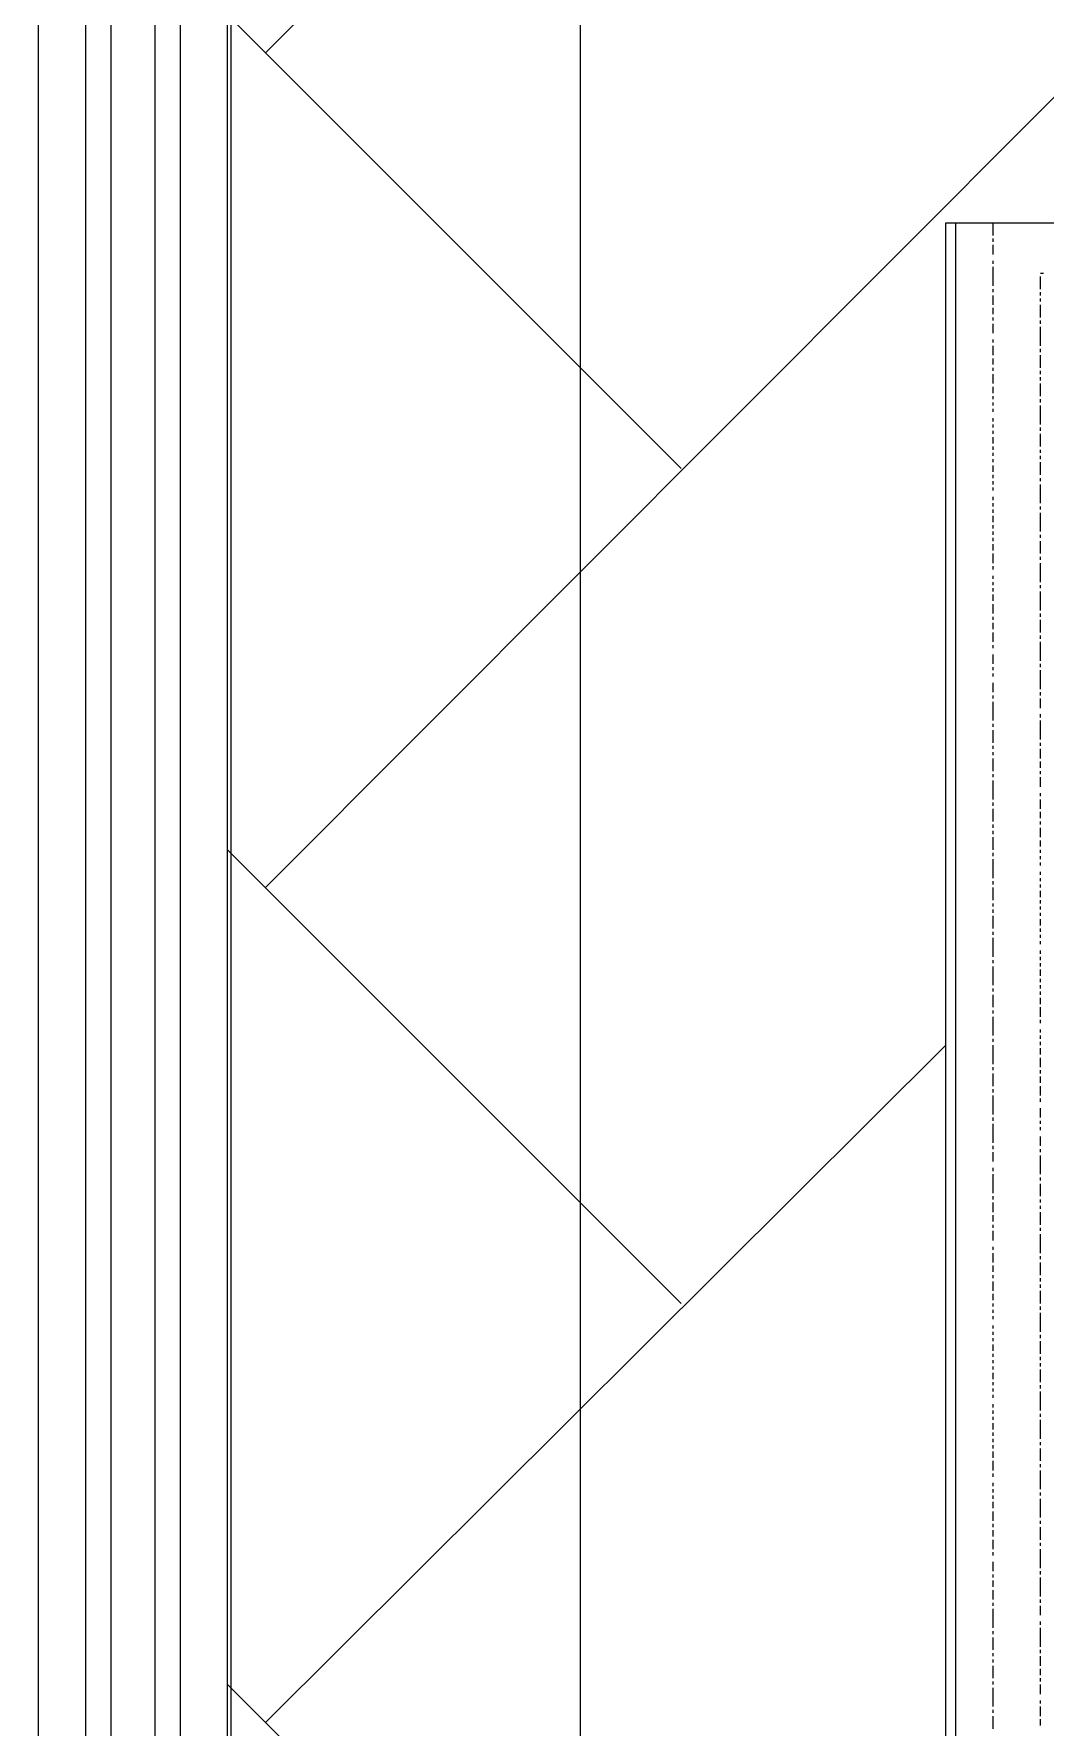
# Model space of a CAD drawing. Header units: millimetres. Extents: x 2928 to 3112, y 1220 to 1280.
# Drawn here: x 2983.33 to 2984.4, y 1255.502 to 1257.294 of the extents above; entities that cross this region are included whole.
import ezdxf

# ---------------------------------------------------------------- set-up
doc = ezdxf.new("R2010")
doc.units = ezdxf.units.MM

msp = doc.modelspace()

# ---------------------------------------------------------------- linework, layer by layer
at = {"color": 9, "linetype": 'Continuous', "lineweight": 5, "true_color": 0xbababa}
for points in [[(2938.98795, 1264.55062), (2983.53859, 1264.55062), (2983.53859, 1238.80025)], [(2983.33525, 1239.30359), (2983.33525, 1264.04728), (2983.33525, 1264.04728)], [(2983.38525, 1239.30359), (2983.38525, 1264.04728), (2983.38525, 1264.04728)], [(2983.41192, 1239.30359), (2983.41192, 1264.04728), (2983.41192, 1264.04728)], [(2983.45859, 1239.30359), (2983.45859, 1264.04728), (2983.45859, 1264.04728)], [(2983.48525, 1239.30359), (2983.48525, 1264.04728), (2983.48525, 1264.04728)], [(2983.53525, 1239.30359), (2983.53525, 1264.04728), (2983.53525, 1264.04728)], [(2983.57525, 1257.27385), (2984.89861, 1258.60054), (2984.89861, 1258.60054)], [(2983.57525, 1256.3905), (2984.89861, 1257.71719), (2984.89861, 1257.71719)], [(2984.01526, 1256.83384), (2983.53525, 1257.31385), (2983.53525, 1257.31385)], [(2984.01526, 1255.9505), (2983.53525, 1256.4305), (2983.53525, 1256.4305)], [(2983.57525, 1255.50716), (2984.29526, 1256.22383), (2984.29526, 1256.22383)], [(2984.01526, 1255.06715), (2983.53525, 1255.54716), (2983.53525, 1255.54716)]]:
    msp.add_lwpolyline(points, dxfattribs=at)
at = {"color": 7, "linetype": 'Continuous', "lineweight": -2, "true_color": 0x000007}
msp.add_lwpolyline([(2983.53859, 1264.04728), (2983.53859, 1239.30359), (2983.53859, 1239.30359)], dxfattribs=at)
at = {"color": 253, "linetype": 'Continuous', "lineweight": -2, "true_color": 0x9a9a9a}
for points in [[(2983.90859, 1239.40693), (2983.90859, 1263.94728), (2983.90859, 1263.94728)], [(2984.30526, 1257.09385), (2984.30526, 1255.07715), (2984.30526, 1255.07715)]]:
    msp.add_lwpolyline(points, dxfattribs=at)
at = {"color": 7, "linetype": 'Continuous', "lineweight": 9, "true_color": 0x000007}
msp.add_lwpolyline([(2984.7486, 1257.09385), (2984.7486, 1255.07715), (2984.29526, 1255.07715), (2984.29526, 1257.09385)], close=True, dxfattribs=at)
at = {"color": 252, "linetype": 'Continuous', "lineweight": 5, "true_color": 0x989898}
for points in [[(2984.34527, 1257.08718), (2984.34527, 1257.09385), (2984.34527, 1257.09385)], [(2984.34527, 1257.08051), (2984.34527, 1257.08718), (2984.34527, 1257.08718)], [(2984.34527, 1257.07385), (2984.34527, 1257.07718), (2984.34527, 1257.07718)], [(2984.34527, 1257.06385), (2984.34527, 1257.07051), (2984.34527, 1257.07051)], [(2984.34527, 1257.06051), (2984.34527, 1257.06385), (2984.34527, 1257.06385)], [(2984.34527, 1257.05051), (2984.34527, 1257.05385), (2984.34527, 1257.05385)], [(2984.34527, 1257.04051), (2984.34527, 1257.04718), (2984.34527, 1257.04718)], [(2984.34527, 1257.03385), (2984.34527, 1257.04051), (2984.34527, 1257.04051)], [(2984.34527, 1257.02718), (2984.34527, 1257.03385), (2984.34527, 1257.03385)], [(2984.39527, 1257.04051), (2984.39527, 1257.04051), (2984.3986, 1257.04051)], [(2984.39527, 1257.03051), (2984.39527, 1257.03718), (2984.39527, 1257.03718)], [(2984.34527, 1257.02051), (2984.34527, 1257.02385), (2984.34527, 1257.02385)], [(2984.34527, 1257.01051), (2984.34527, 1257.01718), (2984.34527, 1257.01718)], [(2984.39527, 1257.02385), (2984.39527, 1257.03051), (2984.39527, 1257.03051)], [(2984.39527, 1257.01718), (2984.39527, 1257.02051), (2984.39527, 1257.02051)], [(2984.34527, 1257.00718), (2984.34527, 1257.01051), (2984.34527, 1257.01051)], [(2984.34527, 1256.99718), (2984.34527, 1257.00385), (2984.34527, 1257.00385)], [(2984.39527, 1257.01051), (2984.39527, 1257.01385), (2984.39527, 1257.01385)], [(2984.39527, 1257.00051), (2984.39527, 1257.00718), (2984.39527, 1257.00718)], [(2984.39527, 1256.99385), (2984.39527, 1257.00051), (2984.39527, 1257.00051)], [(2984.34527, 1256.99051), (2984.34527, 1256.99385), (2984.34527, 1256.99385)], [(2984.34527, 1256.98051), (2984.34527, 1256.98718), (2984.34527, 1256.98718)], [(2984.34527, 1256.97718), (2984.34527, 1256.98051), (2984.34527, 1256.98051)], [(2984.39527, 1256.98718), (2984.39527, 1256.99051), (2984.39527, 1256.99051)], [(2984.39527, 1256.97718), (2984.39527, 1256.98385), (2984.39527, 1256.98385)], [(2984.34527, 1256.96718), (2984.34527, 1256.97051), (2984.34527, 1256.97051)], [(2984.34527, 1256.95718), (2984.34527, 1256.96385), (2984.34527, 1256.96385)], [(2984.39527, 1256.97051), (2984.39527, 1256.97718), (2984.39527, 1256.97718)], [(2984.39527, 1256.96385), (2984.39527, 1256.97051), (2984.39527, 1256.97051)], [(2984.34527, 1256.95385), (2984.34527, 1256.95718), (2984.34527, 1256.95718)], [(2984.34527, 1256.94385), (2984.34527, 1256.95051), (2984.34527, 1256.95051)], [(2984.39527, 1256.95718), (2984.39527, 1256.96051), (2984.39527, 1256.96051)], [(2984.39527, 1256.94718), (2984.39527, 1256.95385), (2984.39527, 1256.95385)], [(2984.39527, 1256.94051), (2984.39527, 1256.94718), (2984.39527, 1256.94718)], [(2984.34527, 1256.93718), (2984.34527, 1256.94051), (2984.34527, 1256.94051)], [(2984.34527, 1256.92718), (2984.34527, 1256.93385), (2984.34527, 1256.93385)], [(2984.34527, 1256.92384), (2984.34527, 1256.92718), (2984.34527, 1256.92718)], [(2984.39527, 1256.93385), (2984.39527, 1256.93718), (2984.39527, 1256.93718)], [(2984.39527, 1256.92718), (2984.39527, 1256.93051), (2984.39527, 1256.93051)], [(2984.34527, 1256.91384), (2984.34527, 1256.92051), (2984.34527, 1256.92051)], [(2984.34527, 1256.90718), (2984.34527, 1256.91051), (2984.34527, 1256.91051)], [(2984.39527, 1256.91718), (2984.39527, 1256.92384), (2984.39527, 1256.92384)], [(2984.39527, 1256.91051), (2984.39527, 1256.91718), (2984.39527, 1256.91718)], [(2984.34527, 1256.90051), (2984.34527, 1256.90384), (2984.34527, 1256.90384)], [(2984.34527, 1256.89384), (2984.34527, 1256.89718), (2984.34527, 1256.89718)], [(2984.39527, 1256.90384), (2984.39527, 1256.90718), (2984.39527, 1256.90718)], [(2984.39527, 1256.89384), (2984.39527, 1256.90051), (2984.39527, 1256.90051)], [(2984.39527, 1256.88718), (2984.39527, 1256.89384), (2984.39527, 1256.89384)], [(2984.34527, 1256.88384), (2984.34527, 1256.88718), (2984.34527, 1256.88718)], [(2984.34527, 1256.87718), (2984.34527, 1256.88051), (2984.34527, 1256.88051)], [(2984.34527, 1256.87051), (2984.34527, 1256.87384), (2984.34527, 1256.87384)], [(2984.39527, 1256.88051), (2984.39527, 1256.88718), (2984.39527, 1256.88718)], [(2984.39527, 1256.87384), (2984.39527, 1256.87718), (2984.39527, 1256.87718)], [(2984.34527, 1256.86051), (2984.34527, 1256.86718), (2984.34527, 1256.86718)], [(2984.34527, 1256.85384), (2984.34527, 1256.85718), (2984.34527, 1256.85718)], [(2984.39527, 1256.86384), (2984.39527, 1256.87051), (2984.39527, 1256.87051)], [(2984.39527, 1256.85718), (2984.39527, 1256.86384), (2984.39527, 1256.86384)], [(2984.34527, 1256.84718), (2984.34527, 1256.85051), (2984.34527, 1256.85051)], [(2984.34527, 1256.84051), (2984.34527, 1256.84384), (2984.34527, 1256.84384)], [(2984.34527, 1256.83051), (2984.34527, 1256.83718), (2984.34527, 1256.83718)], [(2984.39527, 1256.85051), (2984.39527, 1256.85384), (2984.39527, 1256.85384)], [(2984.39527, 1256.84384), (2984.39527, 1256.84718), (2984.39527, 1256.84718)], [(2984.39527, 1256.83384), (2984.39527, 1256.84051), (2984.39527, 1256.84051)], [(2984.34527, 1256.82384), (2984.34527, 1256.82718), (2984.34527, 1256.82718)], [(2984.34527, 1256.81718), (2984.34527, 1256.82051), (2984.34527, 1256.82051)], [(2984.39527, 1256.82718), (2984.39527, 1256.83384), (2984.39527, 1256.83384)], [(2984.39527, 1256.82051), (2984.39527, 1256.82384), (2984.39527, 1256.82384)], [(2984.34527, 1256.81051), (2984.34527, 1256.81384), (2984.34527, 1256.81384)], [(2984.34527, 1256.80051), (2984.34527, 1256.80384), (2984.34527, 1256.80384)], [(2984.39527, 1256.81051), (2984.39527, 1256.81718), (2984.39527, 1256.81718)], [(2984.39527, 1256.80384), (2984.39527, 1256.81051), (2984.39527, 1256.81051)], [(2984.39527, 1256.79718), (2984.39527, 1256.80384), (2984.39527, 1256.80384)], [(2984.34527, 1256.79384), (2984.34527, 1256.79718), (2984.34527, 1256.79718)], [(2984.34527, 1256.78718), (2984.34527, 1256.79051), (2984.34527, 1256.79051)], [(2984.34527, 1256.77718), (2984.34527, 1256.78384), (2984.34527, 1256.78384)], [(2984.39527, 1256.79051), (2984.39527, 1256.79384), (2984.39527, 1256.79384)], [(2984.39527, 1256.78051), (2984.39527, 1256.78718), (2984.39527, 1256.78718)], [(2984.34527, 1256.77051), (2984.34527, 1256.77384), (2984.34527, 1256.77384)], [(2984.34527, 1256.76384), (2984.34527, 1256.76718), (2984.34527, 1256.76718)], [(2984.39527, 1256.77384), (2984.39527, 1256.78051), (2984.39527, 1256.78051)], [(2984.39527, 1256.76718), (2984.39527, 1256.77384), (2984.39527, 1256.77384)], [(2984.34527, 1256.75718), (2984.34527, 1256.76051), (2984.34527, 1256.76051)], [(2984.34527, 1256.74718), (2984.34527, 1256.75384), (2984.34527, 1256.75384)], [(2984.39527, 1256.76051), (2984.39527, 1256.76384), (2984.39527, 1256.76384)], [(2984.39527, 1256.75051), (2984.39527, 1256.75718), (2984.39527, 1256.75718)], [(2984.39527, 1256.74384), (2984.39527, 1256.75051), (2984.39527, 1256.75051)], [(2984.34527, 1256.74051), (2984.34527, 1256.74384), (2984.34527, 1256.74384)], [(2984.34527, 1256.73384), (2984.34527, 1256.74051), (2984.34527, 1256.74051)], [(2984.34527, 1256.72718), (2984.34527, 1256.73051), (2984.34527, 1256.73051)], [(2984.39527, 1256.73718), (2984.39527, 1256.74051), (2984.39527, 1256.74051)], [(2984.39527, 1256.72718), (2984.39527, 1256.73384), (2984.39527, 1256.73384)], [(2984.34527, 1256.71718), (2984.34527, 1256.72051), (2984.34527, 1256.72051)], [(2984.34527, 1256.71051), (2984.34527, 1256.71384), (2984.34527, 1256.71384)], [(2984.39527, 1256.72051), (2984.39527, 1256.72718), (2984.39527, 1256.72718)], [(2984.39527, 1256.71384), (2984.39527, 1256.72051), (2984.39527, 1256.72051)], [(2984.34527, 1256.70384), (2984.34527, 1256.70718), (2984.34527, 1256.70718)], [(2984.34527, 1256.69384), (2984.34527, 1256.70051), (2984.34527, 1256.70051)], [(2984.39527, 1256.70718), (2984.39527, 1256.71051), (2984.39527, 1256.71051)], [(2984.39527, 1256.69718), (2984.39527, 1256.70384), (2984.39527, 1256.70384)], [(2984.39527, 1256.69051), (2984.39527, 1256.69718), (2984.39527, 1256.69718)], [(2984.34527, 1256.68717), (2984.34527, 1256.69051), (2984.34527, 1256.69051)], [(2984.34527, 1256.68051), (2984.34527, 1256.68717), (2984.34527, 1256.68717)], [(2984.34527, 1256.67384), (2984.34527, 1256.67717), (2984.34527, 1256.67717)], [(2984.39527, 1256.68384), (2984.39527, 1256.69051), (2984.39527, 1256.69051)], [(2984.39527, 1256.67717), (2984.39527, 1256.68051), (2984.39527, 1256.68051)], [(2984.34527, 1256.66384), (2984.34527, 1256.67051), (2984.34527, 1256.67051)], [(2984.34527, 1256.65717), (2984.34527, 1256.66051), (2984.34527, 1256.66051)], [(2984.34527, 1256.65051), (2984.34527, 1256.65717), (2984.34527, 1256.65717)], [(2984.39527, 1256.66717), (2984.39527, 1256.67384), (2984.39527, 1256.67384)], [(2984.39527, 1256.66051), (2984.39527, 1256.66717), (2984.39527, 1256.66717)], [(2984.39527, 1256.65384), (2984.39527, 1256.65717), (2984.39527, 1256.65717)], [(2984.34527, 1256.64384), (2984.34527, 1256.64717), (2984.34527, 1256.64717)], [(2984.39527, 1256.64384), (2984.39527, 1256.65051), (2984.39527, 1256.65051)], [(2984.39527, 1256.63717), (2984.39527, 1256.64384), (2984.39527, 1256.64384)], [(2984.34527, 1256.63384), (2984.34527, 1256.63717), (2984.34527, 1256.63717)], [(2984.34527, 1256.62717), (2984.34527, 1256.63384), (2984.34527, 1256.63384)], [(2984.34527, 1256.62051), (2984.34527, 1256.62384), (2984.34527, 1256.62384)], [(2984.39527, 1256.63051), (2984.39527, 1256.63717), (2984.39527, 1256.63717)], [(2984.39527, 1256.62384), (2984.39527, 1256.62717), (2984.39527, 1256.62717)], [(2984.34527, 1256.61384), (2984.34527, 1256.61717), (2984.34527, 1256.61717)], [(2984.34527, 1256.60384), (2984.34527, 1256.60717), (2984.34527, 1256.60717)], [(2984.34527, 1256.59717), (2984.34527, 1256.60384), (2984.34527, 1256.60384)], [(2984.39527, 1256.61384), (2984.39527, 1256.62051), (2984.39527, 1256.62051)], [(2984.39527, 1256.60717), (2984.39527, 1256.61384), (2984.39527, 1256.61384)], [(2984.39527, 1256.60051), (2984.39527, 1256.60717), (2984.39527, 1256.60717)], [(2984.34527, 1256.59051), (2984.34527, 1256.59384), (2984.34527, 1256.59384)], [(2984.34527, 1256.58051), (2984.34527, 1256.58717), (2984.34527, 1256.58717)], [(2984.39527, 1256.59384), (2984.39527, 1256.59717), (2984.39527, 1256.59717)], [(2984.39527, 1256.58384), (2984.39527, 1256.59051), (2984.39527, 1256.59051)], [(2984.34527, 1256.57384), (2984.34527, 1256.58051), (2984.34527, 1256.58051)], [(2984.34527, 1256.56717), (2984.34527, 1256.57384), (2984.34527, 1256.57384)], [(2984.39527, 1256.58051), (2984.39527, 1256.58384), (2984.39527, 1256.58384)], [(2984.39527, 1256.57051), (2984.39527, 1256.57384), (2984.39527, 1256.57384)], [(2984.34527, 1256.56051), (2984.34527, 1256.56384), (2984.34527, 1256.56384)], [(2984.34527, 1256.55051), (2984.34527, 1256.55717), (2984.34527, 1256.55717)], [(2984.34527, 1256.54384), (2984.34527, 1256.55051), (2984.34527, 1256.55051)], [(2984.39527, 1256.56051), (2984.39527, 1256.56717), (2984.39527, 1256.56717)], [(2984.39527, 1256.55384), (2984.39527, 1256.56051), (2984.39527, 1256.56051)], [(2984.39527, 1256.54717), (2984.39527, 1256.55384), (2984.39527, 1256.55384)], [(2984.34527, 1256.53717), (2984.34527, 1256.54051), (2984.34527, 1256.54051)], [(2984.34527, 1256.53051), (2984.34527, 1256.53384), (2984.34527, 1256.53384)], [(2984.39527, 1256.54051), (2984.39527, 1256.54384), (2984.39527, 1256.54384)], [(2984.39527, 1256.53051), (2984.39527, 1256.53717), (2984.39527, 1256.53717)], [(2984.34527, 1256.52051), (2984.34527, 1256.52717), (2984.34527, 1256.52717)], [(2984.34527, 1256.51384), (2984.34527, 1256.52051), (2984.34527, 1256.52051)], [(2984.39527, 1256.52717), (2984.39527, 1256.53051), (2984.39527, 1256.53051)], [(2984.39527, 1256.51717), (2984.39527, 1256.52384), (2984.39527, 1256.52384)], [(2984.39527, 1256.51051), (2984.39527, 1256.51384), (2984.39527, 1256.51384)], [(2984.34527, 1256.50717), (2984.34527, 1256.51051), (2984.34527, 1256.51051)], [(2984.34527, 1256.49717), (2984.34527, 1256.50384), (2984.34527, 1256.50384)], [(2984.34527, 1256.49051), (2984.34527, 1256.49717), (2984.34527, 1256.49717)], [(2984.39527, 1256.50051), (2984.39527, 1256.50717), (2984.39527, 1256.50717)], [(2984.39527, 1256.49717), (2984.39527, 1256.50051), (2984.39527, 1256.50051)], [(2984.34527, 1256.48384), (2984.34527, 1256.49051), (2984.34527, 1256.49051)], [(2984.34527, 1256.47717), (2984.34527, 1256.48051), (2984.34527, 1256.48051)], [(2984.39527, 1256.48717), (2984.39527, 1256.49051), (2984.39527, 1256.49051)], [(2984.39527, 1256.47717), (2984.39527, 1256.48384), (2984.39527, 1256.48384)], [(2984.34527, 1256.46717), (2984.34527, 1256.47384), (2984.34527, 1256.47384)], [(2984.34527, 1256.4605), (2984.34527, 1256.46717), (2984.34527, 1256.46717)], [(2984.39527, 1256.47384), (2984.39527, 1256.47717), (2984.39527, 1256.47717)], [(2984.39527, 1256.46384), (2984.39527, 1256.47051), (2984.39527, 1256.47051)], [(2984.39527, 1256.45717), (2984.39527, 1256.4605), (2984.39527, 1256.4605)], [(2984.34527, 1256.45384), (2984.34527, 1256.45717), (2984.34527, 1256.45717)], [(2984.34527, 1256.44717), (2984.34527, 1256.4505), (2984.34527, 1256.4505)], [(2984.34527, 1256.43717), (2984.34527, 1256.44384), (2984.34527, 1256.44384)], [(2984.39527, 1256.44717), (2984.39527, 1256.45384), (2984.39527, 1256.45384)], [(2984.39527, 1256.44384), (2984.39527, 1256.44717), (2984.39527, 1256.44717)], [(2984.34527, 1256.4305), (2984.34527, 1256.43717), (2984.34527, 1256.43717)], [(2984.34527, 1256.42384), (2984.34527, 1256.42717), (2984.34527, 1256.42717)], [(2984.39527, 1256.43384), (2984.39527, 1256.4405), (2984.39527, 1256.4405)], [(2984.39527, 1256.42717), (2984.39527, 1256.4305), (2984.39527, 1256.4305)], [(2984.34527, 1256.41384), (2984.34527, 1256.4205), (2984.34527, 1256.4205)], [(2984.34527, 1256.40717), (2984.34527, 1256.41384), (2984.34527, 1256.41384)], [(2984.34527, 1256.4005), (2984.34527, 1256.40717), (2984.34527, 1256.40717)], [(2984.39527, 1256.4205), (2984.39527, 1256.42384), (2984.39527, 1256.42384)], [(2984.39527, 1256.41384), (2984.39527, 1256.41717), (2984.39527, 1256.41717)], [(2984.39527, 1256.40384), (2984.39527, 1256.40717), (2984.39527, 1256.40717)], [(2984.34527, 1256.39384), (2984.34527, 1256.39717), (2984.34527, 1256.39717)], [(2984.34527, 1256.38384), (2984.34527, 1256.3905), (2984.34527, 1256.3905)], [(2984.39527, 1256.39717), (2984.39527, 1256.4005), (2984.39527, 1256.4005)], [(2984.39527, 1256.3905), (2984.39527, 1256.39384), (2984.39527, 1256.39384)], [(2984.34527, 1256.37717), (2984.34527, 1256.38384), (2984.34527, 1256.38384)], [(2984.34527, 1256.3705), (2984.34527, 1256.37384), (2984.34527, 1256.37384)], [(2984.39527, 1256.3805), (2984.39527, 1256.38717), (2984.39527, 1256.38717)], [(2984.39527, 1256.37384), (2984.39527, 1256.37717), (2984.39527, 1256.37717)], [(2984.39527, 1256.36717), (2984.39527, 1256.3705), (2984.39527, 1256.3705)], [(2984.34527, 1256.36384), (2984.34527, 1256.36717), (2984.34527, 1256.36717)], [(2984.34527, 1256.35384), (2984.34527, 1256.3605), (2984.34527, 1256.3605)], [(2984.34527, 1256.34717), (2984.34527, 1256.35384), (2984.34527, 1256.35384)], [(2984.39527, 1256.3605), (2984.39527, 1256.36384), (2984.39527, 1256.36384)], [(2984.39527, 1256.3505), (2984.39527, 1256.35717), (2984.39527, 1256.35717)], [(2984.34527, 1256.3405), (2984.34527, 1256.34384), (2984.34527, 1256.34384)], [(2984.34527, 1256.3305), (2984.34527, 1256.33717), (2984.34527, 1256.33717)], [(2984.39527, 1256.34384), (2984.39527, 1256.34717), (2984.39527, 1256.34717)], [(2984.39527, 1256.33717), (2984.39527, 1256.3405), (2984.39527, 1256.3405)], [(2984.34527, 1256.32384), (2984.34527, 1256.3305), (2984.34527, 1256.3305)], [(2984.34527, 1256.31717), (2984.34527, 1256.32384), (2984.34527, 1256.32384)], [(2984.39527, 1256.3305), (2984.39527, 1256.33384), (2984.39527, 1256.33384)], [(2984.39527, 1256.3205), (2984.39527, 1256.32384), (2984.39527, 1256.32384)], [(2984.39527, 1256.31384), (2984.39527, 1256.31717), (2984.39527, 1256.31717)], [(2984.34527, 1256.3105), (2984.34527, 1256.31384), (2984.34527, 1256.31384)], [(2984.34527, 1256.3005), (2984.34527, 1256.30717), (2984.34527, 1256.30717)], [(2984.34527, 1256.29384), (2984.34527, 1256.3005), (2984.34527, 1256.3005)], [(2984.39527, 1256.30717), (2984.39527, 1256.3105), (2984.39527, 1256.3105)], [(2984.39527, 1256.29717), (2984.39527, 1256.30384), (2984.39527, 1256.30384)], [(2984.34527, 1256.28717), (2984.34527, 1256.29384), (2984.34527, 1256.29384)], [(2984.34527, 1256.2805), (2984.34527, 1256.28384), (2984.34527, 1256.28384)], [(2984.39527, 1256.2905), (2984.39527, 1256.29384), (2984.39527, 1256.29384)], [(2984.39527, 1256.28384), (2984.39527, 1256.28717), (2984.39527, 1256.28717)], [(2984.34527, 1256.2705), (2984.34527, 1256.27717), (2984.34527, 1256.27717)], [(2984.34527, 1256.26384), (2984.34527, 1256.2705), (2984.34527, 1256.2705)], [(2984.39527, 1256.27717), (2984.39527, 1256.2805), (2984.39527, 1256.2805)], [(2984.39527, 1256.26717), (2984.39527, 1256.27384), (2984.39527, 1256.27384)], [(2984.39527, 1256.2605), (2984.39527, 1256.26384), (2984.39527, 1256.26384)], [(2984.34527, 1256.25717), (2984.34527, 1256.2605), (2984.34527, 1256.2605)], [(2984.34527, 1256.24717), (2984.34527, 1256.25384), (2984.34527, 1256.25384)], [(2984.34527, 1256.2405), (2984.34527, 1256.24717), (2984.34527, 1256.24717)], [(2984.39527, 1256.25384), (2984.39527, 1256.2605), (2984.39527, 1256.2605)], [(2984.39527, 1256.24717), (2984.39527, 1256.2505), (2984.39527, 1256.2505)], [(2984.34527, 1256.23384), (2984.34527, 1256.2405), (2984.34527, 1256.2405)], [(2984.34527, 1256.22717), (2984.34527, 1256.2305), (2984.34527, 1256.2305)], [(2984.39527, 1256.23717), (2984.39527, 1256.2405), (2984.39527, 1256.2405)], [(2984.39527, 1256.2305), (2984.39527, 1256.23384), (2984.39527, 1256.23384)], [(2984.39527, 1256.22383), (2984.39527, 1256.22717), (2984.39527, 1256.22717)], [(2984.34527, 1256.21717), (2984.34527, 1256.22383), (2984.34527, 1256.22383)], [(2984.34527, 1256.2105), (2984.34527, 1256.21717), (2984.34527, 1256.21717)], [(2984.34527, 1256.20383), (2984.34527, 1256.2105), (2984.34527, 1256.2105)], [(2984.39527, 1256.21383), (2984.39527, 1256.2205), (2984.39527, 1256.2205)], [(2984.39527, 1256.20717), (2984.39527, 1256.2105), (2984.39527, 1256.2105)], [(2984.34527, 1256.19717), (2984.34527, 1256.2005), (2984.34527, 1256.2005)], [(2984.34527, 1256.18717), (2984.34527, 1256.19383), (2984.34527, 1256.19383)], [(2984.39527, 1256.2005), (2984.39527, 1256.20717), (2984.39527, 1256.20717)], [(2984.39527, 1256.19383), (2984.39527, 1256.19717), (2984.39527, 1256.19717)], [(2984.34527, 1256.1805), (2984.34527, 1256.18717), (2984.34527, 1256.18717)], [(2984.34527, 1256.17383), (2984.34527, 1256.17717), (2984.34527, 1256.17717)], [(2984.39527, 1256.18383), (2984.39527, 1256.1905), (2984.39527, 1256.1905)], [(2984.39527, 1256.17717), (2984.39527, 1256.1805), (2984.39527, 1256.1805)], [(2984.39527, 1256.1705), (2984.39527, 1256.17717), (2984.39527, 1256.17717)], [(2984.34527, 1256.16383), (2984.34527, 1256.1705), (2984.34527, 1256.1705)], [(2984.34527, 1256.15717), (2984.34527, 1256.16383), (2984.34527, 1256.16383)], [(2984.34527, 1256.1505), (2984.34527, 1256.15717), (2984.34527, 1256.15717)], [(2984.39527, 1256.16383), (2984.39527, 1256.16717), (2984.39527, 1256.16717)], [(2984.39527, 1256.15383), (2984.39527, 1256.15717), (2984.39527, 1256.15717)], [(2984.34527, 1256.14383), (2984.34527, 1256.14717), (2984.34527, 1256.14717)], [(2984.34527, 1256.13383), (2984.34527, 1256.1405), (2984.34527, 1256.1405)], [(2984.39527, 1256.14717), (2984.39527, 1256.15383), (2984.39527, 1256.15383)], [(2984.39527, 1256.1405), (2984.39527, 1256.14383), (2984.39527, 1256.14383)], [(2984.34527, 1256.12717), (2984.34527, 1256.13383), (2984.34527, 1256.13383)], [(2984.34527, 1256.1205), (2984.34527, 1256.12717), (2984.34527, 1256.12717)], [(2984.39527, 1256.13383), (2984.39527, 1256.13717), (2984.39527, 1256.13717)], [(2984.39527, 1256.12383), (2984.39527, 1256.12717), (2984.39527, 1256.12717)], [(2984.39527, 1256.11717), (2984.39527, 1256.12383), (2984.39527, 1256.12383)], [(2984.34527, 1256.11383), (2984.34527, 1256.11717), (2984.34527, 1256.11717)], [(2984.34527, 1256.10383), (2984.34527, 1256.1105), (2984.34527, 1256.1105)], [(2984.34527, 1256.1005), (2984.34527, 1256.10383), (2984.34527, 1256.10383)], [(2984.39527, 1256.1105), (2984.39527, 1256.11383), (2984.39527, 1256.11383)], [(2984.39527, 1256.1005), (2984.39527, 1256.10717), (2984.39527, 1256.10717)], [(2984.34527, 1256.0905), (2984.34527, 1256.09383), (2984.34527, 1256.09383)], [(2984.34527, 1256.0805), (2984.34527, 1256.08717), (2984.34527, 1256.08717)], [(2984.39527, 1256.09383), (2984.39527, 1256.1005), (2984.39527, 1256.1005)], [(2984.39527, 1256.08717), (2984.39527, 1256.09383), (2984.39527, 1256.09383)], [(2984.39527, 1256.0805), (2984.39527, 1256.08383), (2984.39527, 1256.08383)], [(2984.34527, 1256.07383), (2984.34527, 1256.0805), (2984.34527, 1256.0805)], [(2984.34527, 1256.06717), (2984.34527, 1256.07383), (2984.34527, 1256.07383)], [(2984.39527, 1256.0705), (2984.39527, 1256.07717), (2984.39527, 1256.07717)], [(2984.39527, 1256.06383), (2984.39527, 1256.0705), (2984.39527, 1256.0705)], [(2984.34527, 1256.0605), (2984.34527, 1256.06383), (2984.34527, 1256.06383)], [(2984.34527, 1256.0505), (2984.34527, 1256.05717), (2984.34527, 1256.05717)], [(2984.34527, 1256.04717), (2984.34527, 1256.0505), (2984.34527, 1256.0505)], [(2984.39527, 1256.05717), (2984.39527, 1256.0605), (2984.39527, 1256.0605)], [(2984.39527, 1256.0505), (2984.39527, 1256.05383), (2984.39527, 1256.05383)], [(2984.34527, 1256.03717), (2984.34527, 1256.04383), (2984.34527, 1256.04383)], [(2984.34527, 1256.0305), (2984.34527, 1256.03383), (2984.34527, 1256.03383)], [(2984.39527, 1256.0405), (2984.39527, 1256.04717), (2984.39527, 1256.04717)], [(2984.39527, 1256.03383), (2984.39527, 1256.0405), (2984.39527, 1256.0405)], [(2984.39527, 1256.02717), (2984.39527, 1256.0305), (2984.39527, 1256.0305)], [(2984.34527, 1256.0205), (2984.34527, 1256.02717), (2984.34527, 1256.02717)], [(2984.34527, 1256.01717), (2984.34527, 1256.0205), (2984.34527, 1256.0205)], [(2984.39527, 1256.01717), (2984.39527, 1256.02383), (2984.39527, 1256.02383)], [(2984.39527, 1256.0105), (2984.39527, 1256.01717), (2984.39527, 1256.01717)], [(2984.34527, 1256.00717), (2984.34527, 1256.0105), (2984.34527, 1256.0105)], [(2984.34527, 1255.99717), (2984.34527, 1256.00383), (2984.34527, 1256.00383)], [(2984.34527, 1255.99383), (2984.34527, 1255.99717), (2984.34527, 1255.99717)], [(2984.39527, 1256.00383), (2984.39527, 1256.0105), (2984.39527, 1256.0105)], [(2984.39527, 1255.99717), (2984.39527, 1256.0005), (2984.39527, 1256.0005)], [(2984.34527, 1255.98383), (2984.34527, 1255.9905), (2984.34527, 1255.9905)], [(2984.34527, 1255.97716), (2984.34527, 1255.9805), (2984.34527, 1255.9805)], [(2984.39527, 1255.98716), (2984.39527, 1255.99383), (2984.39527, 1255.99383)], [(2984.39527, 1255.9805), (2984.39527, 1255.98716), (2984.39527, 1255.98716)], [(2984.39527, 1255.97383), (2984.39527, 1255.97716), (2984.39527, 1255.97716)], [(2984.34527, 1255.96716), (2984.34527, 1255.97383), (2984.34527, 1255.97383)], [(2984.34527, 1255.96383), (2984.34527, 1255.96716), (2984.34527, 1255.96716)], [(2984.34527, 1255.95383), (2984.34527, 1255.9605), (2984.34527, 1255.9605)], [(2984.39527, 1255.96716), (2984.39527, 1255.9705), (2984.39527, 1255.9705)], [(2984.39527, 1255.95716), (2984.39527, 1255.96383), (2984.39527, 1255.96383)], [(2984.34527, 1255.94716), (2984.34527, 1255.9505), (2984.34527, 1255.9505)], [(2984.34527, 1255.9405), (2984.34527, 1255.94383), (2984.34527, 1255.94383)], [(2984.39527, 1255.9505), (2984.39527, 1255.95716), (2984.39527, 1255.95716)], [(2984.39527, 1255.94383), (2984.39527, 1255.94716), (2984.39527, 1255.94716)], [(2984.39527, 1255.93383), (2984.39527, 1255.9405), (2984.39527, 1255.9405)], [(2984.34527, 1255.93383), (2984.34527, 1255.93716), (2984.34527, 1255.93716)], [(2984.34527, 1255.92383), (2984.34527, 1255.92716), (2984.34527, 1255.92716)], [(2984.39527, 1255.92716), (2984.39527, 1255.93383), (2984.39527, 1255.93383)], [(2984.39527, 1255.9205), (2984.39527, 1255.92716), (2984.39527, 1255.92716)], [(2984.34527, 1255.91716), (2984.34527, 1255.9205), (2984.34527, 1255.9205)], [(2984.34527, 1255.9105), (2984.34527, 1255.91383), (2984.34527, 1255.91383)], [(2984.34527, 1255.9005), (2984.34527, 1255.90716), (2984.34527, 1255.90716)], [(2984.39527, 1255.91383), (2984.39527, 1255.91716), (2984.39527, 1255.91716)], [(2984.39527, 1255.90383), (2984.39527, 1255.9105), (2984.39527, 1255.9105)], [(2984.34527, 1255.89383), (2984.34527, 1255.89716), (2984.34527, 1255.89716)], [(2984.34527, 1255.88716), (2984.34527, 1255.8905), (2984.34527, 1255.8905)], [(2984.39527, 1255.89716), (2984.39527, 1255.90383), (2984.39527, 1255.90383)], [(2984.39527, 1255.8905), (2984.39527, 1255.89383), (2984.39527, 1255.89383)], [(2984.39527, 1255.88383), (2984.39527, 1255.88716), (2984.39527, 1255.88716)], [(2984.34527, 1255.8805), (2984.34527, 1255.88383), (2984.34527, 1255.88383)], [(2984.34527, 1255.8705), (2984.34527, 1255.87716), (2984.34527, 1255.87716)], [(2984.39527, 1255.87383), (2984.39527, 1255.8805), (2984.39527, 1255.8805)], [(2984.39527, 1255.86716), (2984.39527, 1255.87383), (2984.39527, 1255.87383)], [(2984.34527, 1255.86383), (2984.34527, 1255.86716), (2984.34527, 1255.86716)], [(2984.34527, 1255.85716), (2984.34527, 1255.8605), (2984.34527, 1255.8605)], [(2984.34527, 1255.8505), (2984.34527, 1255.85383), (2984.34527, 1255.85383)], [(2984.39527, 1255.8605), (2984.39527, 1255.86383), (2984.39527, 1255.86383)], [(2984.39527, 1255.8505), (2984.39527, 1255.85716), (2984.39527, 1255.85716)], [(2984.34527, 1255.8405), (2984.34527, 1255.84383), (2984.34527, 1255.84383)], [(2984.34527, 1255.83383), (2984.34527, 1255.83716), (2984.34527, 1255.83716)], [(2984.39527, 1255.84383), (2984.39527, 1255.8505), (2984.39527, 1255.8505)], [(2984.39527, 1255.83716), (2984.39527, 1255.84383), (2984.39527, 1255.84383)], [(2984.39527, 1255.8305), (2984.39527, 1255.83383), (2984.39527, 1255.83383)], [(2984.34527, 1255.82716), (2984.34527, 1255.8305), (2984.34527, 1255.8305)], [(2984.34527, 1255.81716), (2984.34527, 1255.82383), (2984.34527, 1255.82383)], [(2984.39527, 1255.8205), (2984.39527, 1255.82716), (2984.39527, 1255.82716)], [(2984.39527, 1255.81383), (2984.39527, 1255.8205), (2984.39527, 1255.8205)], [(2984.34527, 1255.8105), (2984.34527, 1255.81383), (2984.34527, 1255.81383)], [(2984.34527, 1255.80383), (2984.34527, 1255.80716), (2984.34527, 1255.80716)], [(2984.34527, 1255.79716), (2984.34527, 1255.8005), (2984.34527, 1255.8005)], [(2984.39527, 1255.80716), (2984.39527, 1255.81383), (2984.39527, 1255.81383)], [(2984.39527, 1255.8005), (2984.39527, 1255.80383), (2984.39527, 1255.80383)], [(2984.39527, 1255.7905), (2984.39527, 1255.79716), (2984.39527, 1255.79716)], [(2984.34527, 1255.78716), (2984.34527, 1255.79383), (2984.34527, 1255.79383)], [(2984.34527, 1255.7805), (2984.34527, 1255.78383), (2984.34527, 1255.78383)], [(2984.34527, 1255.77383), (2984.34527, 1255.7805), (2984.34527, 1255.7805)], [(2984.39527, 1255.78383), (2984.39527, 1255.7905), (2984.39527, 1255.7905)], [(2984.39527, 1255.77716), (2984.39527, 1255.7805), (2984.39527, 1255.7805)], [(2984.34527, 1255.76716), (2984.34527, 1255.7705), (2984.34527, 1255.7705)], [(2984.39527, 1255.76716), (2984.39527, 1255.77383), (2984.39527, 1255.77383)], [(2984.39527, 1255.76049), (2984.39527, 1255.76716), (2984.39527, 1255.76716)], [(2984.34527, 1255.75716), (2984.34527, 1255.76049), (2984.34527, 1255.76049)], [(2984.34527, 1255.75049), (2984.34527, 1255.75383), (2984.34527, 1255.75383)], [(2984.34527, 1255.74383), (2984.34527, 1255.74716), (2984.34527, 1255.74716)], [(2984.39527, 1255.75383), (2984.39527, 1255.76049), (2984.39527, 1255.76049)], [(2984.39527, 1255.74716), (2984.39527, 1255.75049), (2984.39527, 1255.75049)], [(2984.39527, 1255.73716), (2984.39527, 1255.74383), (2984.39527, 1255.74383)], [(2984.34527, 1255.73383), (2984.34527, 1255.74049), (2984.34527, 1255.74049)], [(2984.34527, 1255.72716), (2984.34527, 1255.73049), (2984.34527, 1255.73049)], [(2984.34527, 1255.72049), (2984.34527, 1255.72716), (2984.34527, 1255.72716)], [(2984.39527, 1255.73049), (2984.39527, 1255.73716), (2984.39527, 1255.73716)], [(2984.39527, 1255.72383), (2984.39527, 1255.73049), (2984.39527, 1255.73049)], [(2984.34527, 1255.71383), (2984.34527, 1255.71716), (2984.34527, 1255.71716)], [(2984.34527, 1255.70383), (2984.34527, 1255.71049), (2984.34527, 1255.71049)], [(2984.39527, 1255.71716), (2984.39527, 1255.72049), (2984.39527, 1255.72049)], [(2984.39527, 1255.70716), (2984.39527, 1255.71383), (2984.39527, 1255.71383)], [(2984.34527, 1255.69716), (2984.34527, 1255.70049), (2984.34527, 1255.70049)], [(2984.34527, 1255.69049), (2984.34527, 1255.69716), (2984.34527, 1255.69716)], [(2984.39527, 1255.70049), (2984.39527, 1255.70716), (2984.39527, 1255.70716)], [(2984.39527, 1255.69383), (2984.39527, 1255.69716), (2984.39527, 1255.69716)], [(2984.39527, 1255.68383), (2984.39527, 1255.69049), (2984.39527, 1255.69049)], [(2984.34527, 1255.68383), (2984.34527, 1255.68716), (2984.34527, 1255.68716)], [(2984.34527, 1255.67383), (2984.34527, 1255.67716), (2984.34527, 1255.67716)], [(2984.34527, 1255.66716), (2984.34527, 1255.67383), (2984.34527, 1255.67383)], [(2984.39527, 1255.67716), (2984.39527, 1255.68383), (2984.39527, 1255.68383)], [(2984.39527, 1255.67049), (2984.39527, 1255.67716), (2984.39527, 1255.67716)], [(2984.34527, 1255.66049), (2984.34527, 1255.66383), (2984.34527, 1255.66383)], [(2984.34527, 1255.65049), (2984.34527, 1255.65716), (2984.34527, 1255.65716)], [(2984.39527, 1255.66383), (2984.39527, 1255.66716), (2984.39527, 1255.66716)], [(2984.39527, 1255.65383), (2984.39527, 1255.66049), (2984.39527, 1255.66049)], [(2984.39527, 1255.64716), (2984.39527, 1255.65383), (2984.39527, 1255.65383)], [(2984.34527, 1255.64383), (2984.34527, 1255.64716), (2984.34527, 1255.64716)], [(2984.34527, 1255.63716), (2984.34527, 1255.64383), (2984.34527, 1255.64383)], [(2984.39527, 1255.64049), (2984.39527, 1255.64716), (2984.39527, 1255.64716)], [(2984.39527, 1255.63383), (2984.39527, 1255.63716), (2984.39527, 1255.63716)], [(2984.34527, 1255.63049), (2984.34527, 1255.63383), (2984.34527, 1255.63383)], [(2984.34527, 1255.62049), (2984.34527, 1255.62716), (2984.34527, 1255.62716)], [(2984.34527, 1255.61383), (2984.34527, 1255.62049), (2984.34527, 1255.62049)], [(2984.39527, 1255.62383), (2984.39527, 1255.63049), (2984.39527, 1255.63049)], [(2984.39527, 1255.62049), (2984.39527, 1255.62383), (2984.39527, 1255.62383)], [(2984.34527, 1255.60716), (2984.34527, 1255.61383), (2984.34527, 1255.61383)], [(2984.34527, 1255.60049), (2984.34527, 1255.60383), (2984.34527, 1255.60383)], [(2984.39527, 1255.61049), (2984.39527, 1255.61383), (2984.39527, 1255.61383)], [(2984.39527, 1255.60049), (2984.39527, 1255.60716), (2984.39527, 1255.60716)], [(2984.39527, 1255.59383), (2984.39527, 1255.60049), (2984.39527, 1255.60049)], [(2984.34527, 1255.59049), (2984.34527, 1255.59716), (2984.34527, 1255.59716)], [(2984.34527, 1255.58383), (2984.34527, 1255.59049), (2984.34527, 1255.59049)], [(2984.39527, 1255.58716), (2984.39527, 1255.59383), (2984.39527, 1255.59383)], [(2984.39527, 1255.58049), (2984.39527, 1255.58383), (2984.39527, 1255.58383)], [(2984.34527, 1255.57716), (2984.34527, 1255.58049), (2984.34527, 1255.58049)], [(2984.34527, 1255.57049), (2984.34527, 1255.57383), (2984.34527, 1255.57383)], [(2984.34527, 1255.56049), (2984.34527, 1255.56716), (2984.34527, 1255.56716)], [(2984.39527, 1255.57049), (2984.39527, 1255.57716), (2984.39527, 1255.57716)], [(2984.39527, 1255.56716), (2984.39527, 1255.57049), (2984.39527, 1255.57049)], [(2984.34527, 1255.55383), (2984.34527, 1255.56049), (2984.34527, 1255.56049)], [(2984.34527, 1255.54716), (2984.34527, 1255.55049), (2984.34527, 1255.55049)], [(2984.39527, 1255.55716), (2984.39527, 1255.56383), (2984.39527, 1255.56383)], [(2984.39527, 1255.55049), (2984.39527, 1255.55383), (2984.39527, 1255.55383)], [(2984.39527, 1255.54049), (2984.39527, 1255.54716), (2984.39527, 1255.54716)], [(2984.34527, 1255.53716), (2984.34527, 1255.54383), (2984.34527, 1255.54383)], [(2984.34527, 1255.53049), (2984.34527, 1255.53716), (2984.34527, 1255.53716)], [(2984.34527, 1255.52382), (2984.34527, 1255.53049), (2984.34527, 1255.53049)], [(2984.39527, 1255.53716), (2984.39527, 1255.54049), (2984.39527, 1255.54049)], [(2984.39527, 1255.52716), (2984.39527, 1255.53049), (2984.39527, 1255.53049)], [(2984.34527, 1255.51716), (2984.34527, 1255.52049), (2984.34527, 1255.52049)], [(2984.34527, 1255.50716), (2984.34527, 1255.51382), (2984.34527, 1255.51382)], [(2984.39527, 1255.51716), (2984.39527, 1255.52382), (2984.39527, 1255.52382)], [(2984.39527, 1255.51382), (2984.39527, 1255.51716), (2984.39527, 1255.51716)], [(2984.39527, 1255.50382), (2984.39527, 1255.51049), (2984.39527, 1255.51049)], [(2984.34527, 1255.50049), (2984.34527, 1255.50716), (2984.34527, 1255.50716)]]:
    msp.add_lwpolyline(points, dxfattribs=at)

doc.saveas('drawing.dxf')
